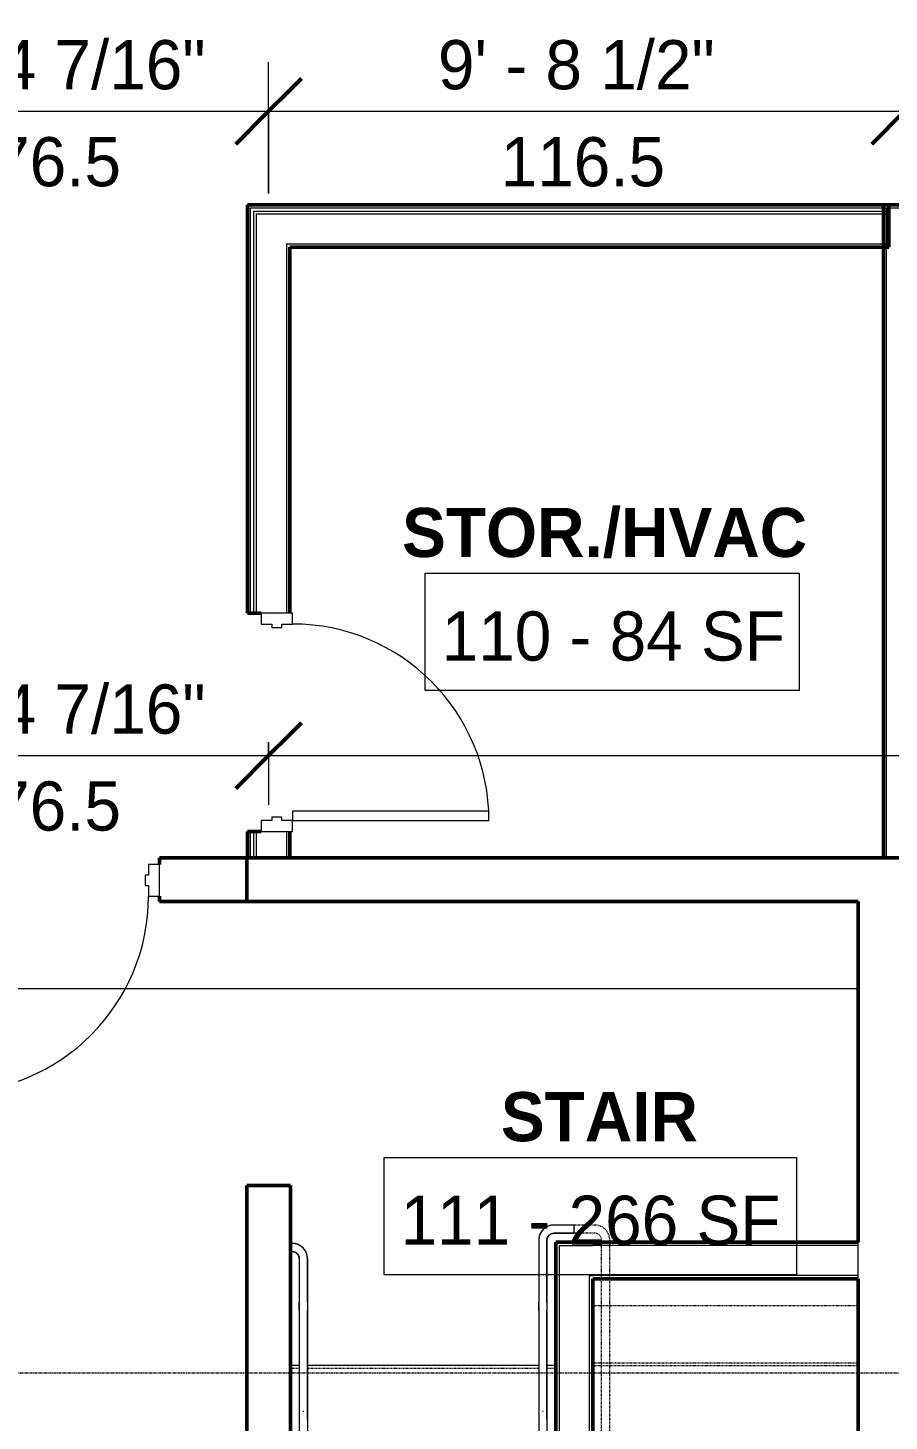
# Model space of a CAD drawing. Header units: inches. Extents: x -4266 to -1814, y 9706 to 12441.
# Drawn here: x -2680.4 to -2522.6, y 10158.4 to 10413.6 of the extents above; entities that cross this region are included whole.
import ezdxf

# ---------------------------------------------------------------- set-up
doc = ezdxf.new("R2010")
doc.units = ezdxf.units.IN
doc.header["$MEASUREMENT"] = 0
doc.linetypes.add('Grid Line 1_2_', pattern=[0.875, 0.5, -0.125, 0.125, -0.125])
doc.linetypes.add('Overhead 1_16_', pattern=[0.101562, 0.0625, -0.039062])
for name, color, linetype, lineweight in [('A-ANNO-DIMS', 211, 'Continuous', 9), ('A-ANNO-DIMS-96', 211, 'Continuous', 9), ('A-AREA-IDEN', 2, 'Continuous', 9), ('A-DOOR-1', 7, 'Continuous', 9), ('A-DOOR-8', 31, 'Continuous', 9), ('A-DOOR-9', 31, 'Continuous', 20), ('A-DOOR-FRAM', 31, 'Continuous', 20), ('A-DOOR-FRAM-1', 50, 'Continuous', 20), ('A-FLOR-2', 10, 'Continuous', 13), ('A-FLOR-HRAL-1', 7, 'Continuous', 9), ('A-FLOR-HRAL-3', 7, 'Overhead 1_16_', 9), ('A-WALL', 113, 'Continuous', 13), ('A-WALL-3', 250, 'Continuous', 50), ('A-WALL-4', 10, 'Continuous', 13), ('I-WALL-1', 250, 'Continuous', 50), ('I-WALL-3', 2, 'Continuous', 50), ('S-GRID-1', 1, 'Grid Line 1_2_', 9), ('S-STRS-1', 7, 'Continuous', 9), ('S-STRS-3', 7, 'Overhead 1_16_', 9), ('S-STRS-MBND-1', 7, 'Overhead 1_16_', 9)]:
    doc.layers.add(name, color=color, linetype=linetype, lineweight=lineweight)
doc.styles.add('Century Gothic', font='ufonts.com_century-gothic.ttf', dxfattribs={"height": 9})
doc.styles.add('Century Gothic_B', font='GOTHICB.TTF', dxfattribs={"height": 9})
doc.dimstyles.new('OD__1_16__Tol__', dxfattribs={"dimscale": 12, "dimtxt": 9.397514, "dimasz": 1, "dimexe": 0.75, "dimexo": 0.5, "dimgap": 0.125, "dimtad": 1, "dimdec": 4, "dimrnd": 0.0625, "dimzin": 3, "dimdsep": 46, "dimlunit": 4, "dimtxsty": 'Century Gothic', "dimblk1": 'OBLIQUE', "dimblk2": 'OBLIQUE', "dimsah": 1, "dimcen": 0.09, "dimdle": 0.75, "dimazin": 0, "dimtfac": 1, "dimtdec": 4, "dimtix": 1, "dimtmove": 0, "dimatfit": 3, "dimfxl": 1, "dimtvp": 1, "dimtfill": 1, "dimfrac": 2, "dimtolj": 1, "dimtzin": 0, "dimarcsym": 2})

# ---------------------------------------------------------------- blocks, each defined once
blk = doc.blocks.new('DIMBLOCK10-FLOOR PLAN - 1ST FLOOR')
at = {"layer": 'A-ANNO-DIMS-96', "lineweight": 50}
for p, q in [((-2712.79, 10280.31), (-2706.79, 10286.31)), ((-2636.32, 10280.31), (-2630.32, 10286.31)), ((-2712.79, 10280.31), (-2718.79, 10274.31)), ((-2636.32, 10280.31), (-2642.32, 10274.31))]:
    blk.add_line(p, q, dxfattribs=at)
at = {"layer": 'A-ANNO-DIMS-96'}
for p, q in [((-2712.79, 10282.79), (-2712.79, 10271.31)), ((-2712.79, 10280.31), (-2712.79, 10282.79)), ((-2636.32, 10282.79), (-2636.32, 10271.31)), ((-2636.32, 10280.31), (-2636.32, 10282.79)), ((-2712.79, 10280.31), (-2636.32, 10280.31))]:
    blk.add_line(p, q, dxfattribs=at)
at = {"layer": 'A-ANNO-DIMS-96', "color": 0, "insert": (-2686.79, 10275.58), "char_height": 9, "width": 29.356, "attachment_point": 1, "line_spacing_factor": 0.984502, "style": 'Century Gothic', "bg_fill": 3, "box_fill_scale": 1.25, "bg_fill_color": 256, "bg_fill_true_color": 13158600, "bg_fill_transparency": 0}
blk.add_mtext('76.5', dxfattribs=at)
at = {"layer": 'A-ANNO-DIMS-96', "color": 0, "insert": (-2705.28, 10293.34), "char_height": 9, "width": 73.7481, "attachment_point": 1, "line_spacing_factor": 0.984502, "style": 'Century Gothic', "bg_fill": 3, "box_fill_scale": 1.25, "bg_fill_color": 256, "bg_fill_true_color": 13158600, "bg_fill_transparency": 0}
blk.add_mtext('6\' - 4 7/16"', dxfattribs=at)
blk = doc.blocks.new('_Oblique')
at = {"color": 0, "linetype": 'ByBlock', "lineweight": -2}
blk.add_line((-0.5, -0.5), (0.5, 0.5), dxfattribs=at)
blk = doc.blocks.new('DIMBLOCK11-FLOOR PLAN - 1ST FLOOR')
at = {"layer": 'A-ANNO-DIMS-96', "lineweight": 50}
for p, q in [((-2636.32, 10280.31), (-2630.32, 10286.31)), ((-2099.32, 10280.31), (-2093.32, 10286.31)), ((-2636.32, 10280.31), (-2642.32, 10274.31)), ((-2099.32, 10280.31), (-2105.32, 10274.31))]:
    blk.add_line(p, q, dxfattribs=at)
at = {"layer": 'A-ANNO-DIMS-96'}
for p, q in [((-2636.32, 10282.79), (-2636.32, 10271.31)), ((-2636.32, 10280.31), (-2636.32, 10282.79)), ((-2099.32, 10282.79), (-2099.32, 10271.31)), ((-2099.32, 10280.31), (-2099.32, 10282.79)), ((-2636.32, 10280.31), (-2090.32, 10280.31))]:
    blk.add_line(p, q, dxfattribs=at)
at = {"layer": 'A-ANNO-DIMS-96', "color": 0, "char_height": 9, "attachment_point": 1, "line_spacing_factor": 0.984502, "style": 'Century Gothic', "bg_fill": 3, "box_fill_scale": 1.25, "bg_fill_color": 256, "bg_fill_true_color": 13158600, "bg_fill_transparency": 0}
for s, insert, width in [('44\' - 9"', (-2387.07, 10293.34), 46.1821), ('537.0', (-2383.56, 10275.58), 37.7691)]:
    blk.add_mtext(s, dxfattribs=dict(at, insert=insert, width=width))
blk = doc.blocks.new('DIMBLOCK55-FLOOR PLAN - 1ST FLOOR')
at = {"layer": 'A-ANNO-DIMS-96'}
for p, q in [((-2736.42, 10383.29), (-2736.42, 10407.31)), ((-2712.79, 10383.29), (-2712.79, 10407.31)), ((-2736.42, 10398.31), (-2712.79, 10398.31)), ((-2736.42, 10398.31), (-2736.42, 10383.29)), ((-2712.79, 10398.31), (-2712.79, 10383.29))]:
    blk.add_line(p, q, dxfattribs=at)
at = {"layer": 'A-ANNO-DIMS-96', "lineweight": 50}
for p, q in [((-2736.42, 10398.31), (-2730.42, 10404.31)), ((-2712.79, 10398.31), (-2706.79, 10404.31)), ((-2736.42, 10398.31), (-2742.42, 10392.31)), ((-2712.79, 10398.31), (-2718.79, 10392.31))]:
    blk.add_line(p, q, dxfattribs=at)
at = {"layer": 'A-ANNO-DIMS-96', "color": 0, "char_height": 9, "attachment_point": 1, "line_spacing_factor": 0.984502, "style": 'Century Gothic', "bg_fill": 3, "box_fill_scale": 1.25, "bg_fill_color": 256, "bg_fill_true_color": 13158600, "bg_fill_transparency": 0}
for s, insert, width in [('1\' - 11 5/8"', (-2755.33, 10411.35), 73.7481), ('23.6', (-2736.84, 10393.58), 29.356)]:
    blk.add_mtext(s, dxfattribs=dict(at, insert=insert, width=width))
blk = doc.blocks.new('DIMBLOCK56-FLOOR PLAN - 1ST FLOOR')
at = {"layer": 'A-ANNO-DIMS-96'}
for p, q in [((-2712.79, 10383.29), (-2712.79, 10407.31)), ((-2636.32, 10383.29), (-2636.32, 10407.31)), ((-2712.79, 10398.31), (-2636.32, 10398.31)), ((-2712.79, 10398.31), (-2712.79, 10383.29)), ((-2636.32, 10398.31), (-2636.32, 10383.29))]:
    blk.add_line(p, q, dxfattribs=at)
at = {"layer": 'A-ANNO-DIMS-96', "lineweight": 50}
for p, q in [((-2712.79, 10398.31), (-2706.79, 10404.31)), ((-2636.32, 10398.31), (-2630.32, 10404.31)), ((-2712.79, 10398.31), (-2718.79, 10392.31)), ((-2636.32, 10398.31), (-2642.32, 10392.31))]:
    blk.add_line(p, q, dxfattribs=at)
at = {"layer": 'A-ANNO-DIMS-96', "color": 0, "insert": (-2686.79, 10393.58), "char_height": 9, "width": 29.356, "attachment_point": 1, "line_spacing_factor": 0.984502, "style": 'Century Gothic', "bg_fill": 3, "box_fill_scale": 1.25, "bg_fill_color": 256, "bg_fill_true_color": 13158600, "bg_fill_transparency": 0}
blk.add_mtext('76.5', dxfattribs=at)
at = {"layer": 'A-ANNO-DIMS-96', "color": 0, "insert": (-2705.28, 10411.35), "char_height": 9, "width": 73.7481, "attachment_point": 1, "line_spacing_factor": 0.984502, "style": 'Century Gothic', "bg_fill": 3, "box_fill_scale": 1.25, "bg_fill_color": 256, "bg_fill_true_color": 13158600, "bg_fill_transparency": 0}
blk.add_mtext('6\' - 4 7/16"', dxfattribs=at)
blk = doc.blocks.new('DIMBLOCK57-FLOOR PLAN - 1ST FLOOR')
at = {"layer": 'A-ANNO-DIMS-96'}
for p, q in [((-2636.32, 10383.29), (-2636.32, 10407.31)), ((-2519.82, 10383.29), (-2519.82, 10407.31)), ((-2636.32, 10398.31), (-2510.82, 10398.31)), ((-2636.32, 10398.31), (-2636.32, 10383.29)), ((-2519.82, 10398.31), (-2519.82, 10383.29))]:
    blk.add_line(p, q, dxfattribs=at)
at = {"layer": 'A-ANNO-DIMS-96', "lineweight": 50}
for p, q in [((-2636.32, 10398.31), (-2630.32, 10404.31)), ((-2519.82, 10398.31), (-2513.82, 10404.31)), ((-2636.32, 10398.31), (-2642.32, 10392.31)), ((-2519.82, 10398.31), (-2525.82, 10392.31))]:
    blk.add_line(p, q, dxfattribs=at)
at = {"layer": 'A-ANNO-DIMS-96', "color": 0, "char_height": 9, "attachment_point": 1, "line_spacing_factor": 0.984502, "style": 'Century Gothic', "bg_fill": 3, "box_fill_scale": 1.25, "bg_fill_color": 256, "bg_fill_true_color": 13158600, "bg_fill_transparency": 0}
for s, insert, width in [('9\' - 8 1/2"', (-2605.3, 10411.35), 65.3351), ('116.5', (-2593.81, 10393.58), 37.7691)]:
    blk.add_mtext(s, dxfattribs=dict(at, insert=insert, width=width))

msp = doc.modelspace()

# ---------------------------------------------------------------- linework, layer by layer
at = {"layer": 'A-AREA-IDEN', "flags": 128}
msp.add_lwpolyline([(-2615.13816, 10206.71418), (-2539.63265, 10206.71418), (-2539.63265, 10185.21812), (-2615.13816, 10185.21812)], close=True, dxfattribs=at)
at = {"layer": 'A-DOOR-1'}
msp.add_arc((-2694.32374, 10254.5894), 36, 270, 0, dxfattribs=at)
at = {"layer": 'A-DOOR-FRAM'}
for p, q in [((-2631.94874, 10306.4144), (-2637.69874, 10306.4144)), ((-2637.69874, 10306.4144), (-2637.69874, 10304.4144)), ((-2637.69874, 10304.4144), (-2635.76124, 10304.4144)), ((-2635.76124, 10304.4144), (-2635.76124, 10303.7894)), ((-2633.88624, 10303.7894), (-2633.88624, 10304.4144)), ((-2633.88624, 10304.4144), (-2631.94874, 10304.4144)), ((-2631.94874, 10304.4144), (-2631.94874, 10306.4144)), ((-2635.76124, 10303.7894), (-2633.88624, 10303.7894))]:
    msp.add_line(p, q, dxfattribs=at)
at = {"layer": 'A-DOOR-FRAM-1'}
for p, q in [((-2658.32374, 10258.4019), (-2658.94874, 10258.4019)), ((-2658.94874, 10258.4019), (-2658.94874, 10256.5269)), ((-2656.32374, 10260.3394), (-2658.32374, 10260.3394)), ((-2658.32374, 10260.3394), (-2658.32374, 10258.4019)), ((-2656.32374, 10254.5894), (-2656.32374, 10260.3394)), ((-2658.94874, 10256.5269), (-2658.32374, 10256.5269)), ((-2658.32374, 10256.5269), (-2658.32374, 10254.5894)), ((-2658.32374, 10254.5894), (-2656.32374, 10254.5894))]:
    msp.add_line(p, q, dxfattribs=at)
at = {"layer": 'A-FLOR-2'}
msp.add_line((-2528.32374, 10237.5894), (-2692.57374, 10237.5894), dxfattribs=at)
at = {"layer": 'A-FLOR-HRAL-1'}
for p, q in [((-2580.32374, 10194.3394), (-2584.07374, 10194.3394)), ((-2580.32374, 10194.3394), (-2584.07374, 10194.3394)), ((-2580.32374, 10192.8394), (-2580.32374, 10194.3394)), ((-2584.07374, 10192.8394), (-2580.32374, 10192.8394)), ((-2580.32374, 10192.8394), (-2584.07374, 10192.8394)), ((-2580.32374, 10193.68136), (-2580.32374, 10193.49743)), ((-2631.94874, 10190.9644), (-2632.32374, 10190.9644)), ((-2632.32374, 10190.9644), (-2631.94874, 10190.9644)), ((-2632.32374, 10189.4644), (-2631.94874, 10189.4644)), ((-2632.32374, 10189.4644), (-2631.94874, 10189.4644)), ((-2586.82374, 10191.5894), (-2586.82374, 10180.15767)), ((-2586.82374, 10191.5894), (-2586.82374, 10180.15767)), ((-2585.32374, 10180.15767), (-2585.32374, 10191.5894)), ((-2585.32374, 10191.5894), (-2585.32374, 10180.15767)), ((-2630.69874, 10188.2144), (-2630.69874, 10180.15767)), ((-2630.69874, 10188.2144), (-2630.69874, 10180.15767)), ((-2629.19874, 10180.15767), (-2629.19874, 10188.2144)), ((-2629.19874, 10188.2144), (-2629.19874, 10180.15767)), ((-2630.69874, 10180.15767), (-2630.69874, 10179.10603)), ((-2630.69874, 10179.10603), (-2630.69874, 10092.01004)), ((-2629.19874, 10180.15767), (-2629.19874, 10179.10603)), ((-2629.19874, 10179.10603), (-2629.19874, 10092.7095)), ((-2586.82374, 10180.15767), (-2586.82374, 10179.10603)), ((-2586.82374, 10179.10603), (-2586.82374, 10112.46929)), ((-2585.32374, 10180.15767), (-2585.32374, 10179.10603)), ((-2585.32374, 10179.10603), (-2585.32374, 10113.16875)), ((-2630.69874, 10178.71166), (-2630.69874, 10158.75129)), ((-2629.19874, 10158.75129), (-2629.19874, 10178.71166)), ((-2586.82374, 10178.71166), (-2586.82374, 10158.75129)), ((-2585.32374, 10158.75129), (-2585.32374, 10178.71166)), ((-2629.87034, 10160.16982), (-2630.02713, 10160.16982)), ((-2585.99534, 10160.16982), (-2586.15213, 10160.16982))]:
    msp.add_line(p, q, dxfattribs=at)
at = {"layer": 'A-FLOR-HRAL-1', "flags": 128}
for points in [[(-2584.07374, 10194.3394), (-2584.18371, 10194.3372), (-2584.2935, 10194.3306), (-2584.40295, 10194.31962), (-2584.51186, 10194.30427), (-2584.62008, 10194.28458), (-2584.72742, 10194.26058), (-2584.83371, 10194.2323), (-2584.93879, 10194.19979), (-2585.04249, 10194.16311), (-2585.14464, 10194.12231), (-2585.24507, 10194.07746), (-2585.34363, 10194.02863), (-2585.44016, 10193.9759), (-2585.5345, 10193.91935), (-2585.6265, 10193.85907), (-2585.71602, 10193.79516), (-2585.80292, 10193.72772), (-2585.88704, 10193.65686), (-2585.96827, 10193.5827), (-2586.04647, 10193.50534), (-2586.12151, 10193.42492), (-2586.19327, 10193.34156), (-2586.26164, 10193.2554), (-2586.32651, 10193.16658), (-2586.38778, 10193.07523), (-2586.44535, 10192.9815), (-2586.49912, 10192.88555), (-2586.54901, 10192.78752), (-2586.59495, 10192.68758), (-2586.63684, 10192.58588), (-2586.67464, 10192.48259), (-2586.70828, 10192.37786), (-2586.7377, 10192.27188), (-2586.76286, 10192.1648), (-2586.78372, 10192.05681), (-2586.80025, 10191.94806), (-2586.81241, 10191.83874), (-2586.82019, 10191.72903), (-2586.82358, 10191.61909), (-2586.82374, 10191.5894)], [(-2585.32374, 10191.5894), (-2585.32274, 10191.63938), (-2585.31974, 10191.68929), (-2585.31475, 10191.73904), (-2585.30777, 10191.78854), (-2585.29882, 10191.83773), (-2585.28791, 10191.88652), (-2585.27506, 10191.93484), (-2585.26028, 10191.9826), (-2585.24361, 10192.02974), (-2585.22506, 10192.07617), (-2585.20468, 10192.12182), (-2585.18248, 10192.16662), (-2585.15851, 10192.2105), (-2585.13281, 10192.25338), (-2585.10541, 10192.2952), (-2585.07636, 10192.33589), (-2585.0457, 10192.37539), (-2585.01349, 10192.41363), (-2584.97978, 10192.45055), (-2584.94462, 10192.48609), (-2584.90807, 10192.5202), (-2584.87018, 10192.55282), (-2584.83101, 10192.5839), (-2584.79064, 10192.61339), (-2584.74911, 10192.64123), (-2584.70651, 10192.6674), (-2584.6629, 10192.69184), (-2584.61834, 10192.71452), (-2584.57291, 10192.7354), (-2584.52668, 10192.75444), (-2584.47973, 10192.77163), (-2584.43213, 10192.78692), (-2584.38396, 10192.80029), (-2584.33529, 10192.81173), (-2584.2862, 10192.82121), (-2584.23677, 10192.82872), (-2584.18708, 10192.83425), (-2584.1372, 10192.83778), (-2584.08723, 10192.83932), (-2584.07374, 10192.8394)], [(-2629.19874, 10188.2144), (-2629.20094, 10188.32437), (-2629.20753, 10188.43416), (-2629.21851, 10188.5436), (-2629.23386, 10188.65252), (-2629.25355, 10188.76074), (-2629.27756, 10188.86808), (-2629.30583, 10188.97437), (-2629.33834, 10189.07945), (-2629.37502, 10189.18315), (-2629.41582, 10189.2853), (-2629.46067, 10189.38573), (-2629.5095, 10189.48429), (-2629.56223, 10189.58082), (-2629.61879, 10189.67516), (-2629.67906, 10189.76716), (-2629.74297, 10189.85668), (-2629.81041, 10189.94358), (-2629.88127, 10190.0277), (-2629.95544, 10190.10893), (-2630.03279, 10190.18713), (-2630.11321, 10190.26216), (-2630.19657, 10190.33393), (-2630.28273, 10190.4023), (-2630.37156, 10190.46717), (-2630.46291, 10190.52844), (-2630.55663, 10190.58601), (-2630.65258, 10190.63978), (-2630.75061, 10190.68967), (-2630.85055, 10190.7356), (-2630.95225, 10190.7775), (-2631.05555, 10190.8153), (-2631.16027, 10190.84894), (-2631.26625, 10190.87836), (-2631.37333, 10190.90352), (-2631.48133, 10190.92438), (-2631.59007, 10190.94091), (-2631.69939, 10190.95307), (-2631.80911, 10190.96085), (-2631.91905, 10190.96424), (-2631.94874, 10190.9644)], [(-2631.94874, 10189.4644), (-2631.89875, 10189.4634), (-2631.84884, 10189.4604), (-2631.7991, 10189.45541), (-2631.74959, 10189.44843), (-2631.7004, 10189.43948), (-2631.65161, 10189.42857), (-2631.60329, 10189.41572), (-2631.55553, 10189.40094), (-2631.50839, 10189.38427), (-2631.46196, 10189.36572), (-2631.41631, 10189.34534), (-2631.37151, 10189.32314), (-2631.32764, 10189.29917), (-2631.28475, 10189.27346), (-2631.24293, 10189.24607), (-2631.20224, 10189.21702), (-2631.16275, 10189.18636), (-2631.12451, 10189.15415), (-2631.08758, 10189.12044), (-2631.05204, 10189.08528), (-2631.01793, 10189.04872), (-2630.98531, 10189.01084), (-2630.95423, 10188.97167), (-2630.92475, 10188.9313), (-2630.8969, 10188.88977), (-2630.87073, 10188.84717), (-2630.84629, 10188.80356), (-2630.82361, 10188.759), (-2630.80273, 10188.71357), (-2630.78369, 10188.66734), (-2630.76651, 10188.62039), (-2630.75122, 10188.57279), (-2630.73784, 10188.52462), (-2630.72641, 10188.47594), (-2630.71692, 10188.42686), (-2630.70941, 10188.37743), (-2630.70389, 10188.32774), (-2630.70035, 10188.27786), (-2630.69881, 10188.22789), (-2630.69874, 10188.2144)], [(-2630.69874, 10178.71166), (-2630.69874, 10178.80636), (-2630.69874, 10178.90322), (-2630.69874, 10179.00208), (-2630.69874, 10179.1028), (-2630.69874, 10179.2052), (-2630.69874, 10179.30912), (-2630.69874, 10179.41441), (-2630.69874, 10179.52088), (-2630.69874, 10179.62837), (-2630.69874, 10179.73671), (-2630.69874, 10179.84572), (-2630.69874, 10179.95523), (-2630.69874, 10180.06506), (-2630.69874, 10180.15767)], [(-2629.19874, 10180.15767), (-2629.19874, 10180.0477), (-2629.19874, 10179.9379), (-2629.19874, 10179.82846), (-2629.19874, 10179.71954), (-2629.19874, 10179.61133), (-2629.19874, 10179.50399), (-2629.19874, 10179.39769), (-2629.19874, 10179.29261), (-2629.19874, 10179.18892), (-2629.19874, 10179.08677), (-2629.19874, 10178.98634), (-2629.19874, 10178.88778), (-2629.19874, 10178.79125), (-2629.19874, 10178.71166)], [(-2586.82374, 10178.71166), (-2586.82374, 10178.80636), (-2586.82374, 10178.90322), (-2586.82374, 10179.00208), (-2586.82374, 10179.1028), (-2586.82374, 10179.2052), (-2586.82374, 10179.30912), (-2586.82374, 10179.41441), (-2586.82374, 10179.52088), (-2586.82374, 10179.62837), (-2586.82374, 10179.73671), (-2586.82374, 10179.84572), (-2586.82374, 10179.95523), (-2586.82374, 10180.06506), (-2586.82374, 10180.15767)], [(-2585.32374, 10180.15767), (-2585.32374, 10180.0477), (-2585.32374, 10179.9379), (-2585.32374, 10179.82846), (-2585.32374, 10179.71954), (-2585.32374, 10179.61133), (-2585.32374, 10179.50399), (-2585.32374, 10179.39769), (-2585.32374, 10179.29261), (-2585.32374, 10179.18892), (-2585.32374, 10179.08677), (-2585.32374, 10178.98634), (-2585.32374, 10178.88778), (-2585.32374, 10178.79125), (-2585.32374, 10178.71166)]]:
    msp.add_lwpolyline(points, dxfattribs=at)
at = {"layer": 'A-FLOR-HRAL-1'}
for centre, radius, start, end in [((-2584.07374, 10191.5894), 2.75, 90, 180), ((-2584.07374, 10191.5894), 1.25, 90, 180), ((-2631.94874, 10188.2144), 2.75, 360, 90), ((-2631.94874, 10188.2144), 1.25, 0, 90)]:
    msp.add_arc(centre, radius, start, end, dxfattribs=at)
at = {"layer": 'A-FLOR-HRAL-3'}
for p, q in [((-2580.32374, 10192.8394), (-2580.32374, 10194.3394)), ((-2576.57374, 10194.3394), (-2580.32374, 10194.3394)), ((-2576.57374, 10192.8394), (-2580.32374, 10192.8394)), ((-2575.32374, 10180.15767), (-2575.32374, 10191.5894)), ((-2573.82374, 10180.15767), (-2573.82374, 10191.5894)), ((-2575.32374, 10179.10603), (-2575.32374, 10180.15767)), ((-2575.32374, 10069.5894), (-2575.32374, 10179.10603)), ((-2573.82374, 10179.10603), (-2573.82374, 10180.15767)), ((-2573.82374, 10069.5894), (-2573.82374, 10179.10603))]:
    msp.add_line(p, q, dxfattribs=at)
for radius in [2.75, 1.25]:
    msp.add_arc((-2576.57374, 10191.5894), radius, 0, 90, dxfattribs=at)
at = {"layer": 'A-WALL'}
for p, q in [((-2639.69874, 10380.6644), (-2639.69874, 10306.4144)), ((-2639.69874, 10380.6644), (-2505.8267, 10380.6644)), ((-2523.19874, 10380.6644), (-2523.19874, 10261.5894)), ((-2639.07374, 10380.0394), (-2639.07374, 10306.4144)), ((-2639.07374, 10380.0394), (-2522.69874, 10380.0394)), ((-2638.57374, 10379.5394), (-2638.57374, 10306.4144)), ((-2638.57374, 10379.5394), (-2522.69874, 10379.5394)), ((-2633.07374, 10374.0394), (-2633.07374, 10306.4144)), ((-2633.07374, 10374.0394), (-2522.69874, 10374.0394)), ((-2639.69874, 10266.4144), (-2639.69874, 10261.5894)), ((-2639.07374, 10266.4144), (-2639.07374, 10261.5894)), ((-2638.57374, 10266.4144), (-2638.57374, 10261.5894)), ((-2633.07374, 10266.4144), (-2633.07374, 10261.5894))]:
    msp.add_line(p, q, dxfattribs=at)
at = {"layer": 'A-WALL-3'}
for p, q in [((-2640.32374, 10261.5894), (-2656.32374, 10261.5894)), ((-2656.32374, 10261.5894), (-2656.32374, 10260.3394)), ((-2520.32374, 10261.5894), (-2640.32374, 10261.5894)), ((-2640.32374, 10261.5894), (-2640.32374, 10253.5894)), ((-2640.32374, 10253.5894), (-2640.32374, 10261.5894)), ((-2656.32374, 10254.5894), (-2656.32374, 10253.5894)), ((-2656.32374, 10253.5894), (-2640.32374, 10253.5894)), ((-2640.32374, 10253.5894), (-2528.32374, 10253.5894)), ((-2528.32374, 10253.5894), (-2528.32374, 10191.2144)), ((-2632.32374, 10201.5894), (-2640.32374, 10201.5894)), ((-2640.32374, 10201.5894), (-2640.32374, 10021.5894)), ((-2632.32374, 10091.5894), (-2632.32374, 10201.5894)), ((-2528.32374, 10184.4644), (-2528.32374, 10021.5894))]:
    msp.add_line(p, q, dxfattribs=at)
at = {"layer": 'A-WALL-4'}
for p, q in [((-2583.07374, 10190.5894), (-2583.07374, 10070.2144)), ((-2583.07374, 10190.5894), (-2577.57374, 10190.5894)), ((-2577.57374, 10190.5894), (-2576.94874, 10190.5894)), ((-2528.32374, 10190.5894), (-2576.94874, 10190.5894)), ((-2528.32374, 10190.5894), (-2528.32374, 10191.2144)), ((-2528.32374, 10185.0894), (-2528.32374, 10190.5894)), ((-2577.57374, 10185.0894), (-2577.57374, 10070.2144)), ((-2577.57374, 10185.0894), (-2576.94874, 10185.0894)), ((-2528.32374, 10185.0894), (-2576.94874, 10185.0894)), ((-2528.32374, 10184.4644), (-2528.32374, 10185.0894))]:
    msp.add_line(p, q, dxfattribs=at)
at = {"layer": 'I-WALL-1'}
for p, q in [((-2583.07374, 10191.2144), (-2583.69874, 10191.2144)), ((-2583.69874, 10191.2144), (-2583.69874, 10069.5894)), ((-2576.94874, 10191.2144), (-2583.07374, 10191.2144)), ((-2528.32374, 10191.2144), (-2576.94874, 10191.2144)), ((-2576.94874, 10069.5894), (-2576.94874, 10184.4644)), ((-2576.94874, 10184.4644), (-2528.32374, 10184.4644))]:
    msp.add_line(p, q, dxfattribs=at)
at = {"layer": 'I-WALL-3'}
for p, q in [((-2640.19874, 10381.1644), (-2640.19874, 10306.4144)), ((-2505.61959, 10381.1644), (-2640.19874, 10381.1644)), ((-2523.69874, 10381.1644), (-2523.69874, 10261.5894)), ((-2522.69874, 10373.4144), (-2522.69874, 10381.1644)), ((-2632.44874, 10306.4144), (-2632.44874, 10373.4144)), ((-2632.44874, 10373.4144), (-2522.69874, 10373.4144)), ((-2640.19874, 10306.4144), (-2637.69874, 10306.4144)), ((-2637.69874, 10266.4144), (-2640.19874, 10266.4144)), ((-2640.19874, 10266.4144), (-2640.19874, 10261.5894)), ((-2632.44874, 10261.5894), (-2632.44874, 10266.4144)), ((-2640.19874, 10261.5894), (-2632.44874, 10261.5894)), ((-2523.69874, 10261.5894), (-2520.32374, 10261.5894))]:
    msp.add_line(p, q, dxfattribs=at)
at = {"layer": 'S-GRID-1'}
msp.add_line((-1814.20638, 10167.1894), (-4168.71446, 10167.1894), dxfattribs=at)
at = {"layer": 'S-STRS-1'}
for p, q in [((-2630.69874, 10168.5894), (-2632.32374, 10168.5894)), ((-2586.82374, 10168.5894), (-2629.19874, 10168.5894)), ((-2583.69874, 10168.5894), (-2585.32374, 10168.5894))]:
    msp.add_line(p, q, dxfattribs=at)
at = {"layer": 'S-STRS-3'}
for p, q in [((-2630.69874, 10168.0894), (-2632.32374, 10168.0894)), ((-2586.82374, 10168.0894), (-2629.19874, 10168.0894)), ((-2583.69874, 10168.0894), (-2585.32374, 10168.0894))]:
    msp.add_line(p, q, dxfattribs=at)
at = {"layer": 'S-STRS-MBND-1'}
for p, q in [((-2576.94874, 10179.5894), (-2528.32374, 10179.5894)), ((-2576.94874, 10080.5894), (-2576.94874, 10179.5894)), ((-2528.32374, 10080.5894), (-2528.32374, 10179.5894)), ((-2576.94874, 10169.0894), (-2528.32374, 10169.0894)), ((-2576.94874, 10168.5894), (-2528.32374, 10168.5894))]:
    msp.add_line(p, q, dxfattribs=at)

# ---------------------------------------------------------------- texts
at = {"layer": 'A-AREA-IDEN', "char_height": 9, "attachment_point": 1}
for s, insert, width, style in [('STOR./HVAC', (-2611.87517, 10325.67862), 93.021, 'Century Gothic_B'), ('110 - 84 SF', (-2604.61847, 10306.71047), 75.447, 'Century Gothic'), ('STAIR', (-2593.76965, 10218.68233), 39.39, 'Century Gothic_B'), ('111 - 266 SF', (-2612.13816, 10199.71418), 83.931, 'Century Gothic')]:
    msp.add_mtext(s, dxfattribs=dict(at, insert=insert, width=width, style=style))

# ---------------------------------------------------------------- dimensions: what is measured, and where the dimension line sits
at = {"layer": 'A-ANNO-DIMS'}
dim = msp.add_linear_dim(base=(-2712.78624, 10398.31024), p1=(-2736.42374, 10377.2894), p2=(-2712.78624, 10377.2894), dimstyle='OD__1_16__Tol__', override={"dimpost": '<>\\X', "dimfxl": 23.6375}, dxfattribs=at)
dim.commit()
dim.dimension.update_dxf_attribs({"geometry": 'DIMBLOCK55-FLOOR PLAN - 1ST FLOOR', "text_midpoint": (-2724.60499, 10398.31024)})

# ---------------------------------------------------------------- next in the draw order: dimensions: what is measured, and where the dimension line sits
for base, p1, p2, picture, middle in [((-2636.32374, 10398.31024), (-2712.78624, 10377.2894), (-2636.32374, 10377.2894), 'DIMBLOCK56-FLOOR PLAN - 1ST FLOOR', (-2674.55499, 10398.31024)), ((-2636.32374, 10280.30762), (-2712.78624, 10288.7929), (-2636.32374, 10288.7929), 'DIMBLOCK10-FLOOR PLAN - 1ST FLOOR', (-2674.55499, 10280.30762))]:
    dim = msp.add_linear_dim(base=base, p1=p1, p2=p2, dimstyle='OD__1_16__Tol__', override={"dimpost": '<>\\X', "dimfxl": 76.4625}, dxfattribs=at)
    dim.commit()
    dim.dimension.update_dxf_attribs({"geometry": picture, "text_midpoint": middle})

# ---------------------------------------------------------------- next in the draw order: dimensions: what is measured, and where the dimension line sits
for base, p1, p2, override, picture, middle in [((-2519.82374, 10398.31024), (-2636.32374, 10377.2894), (-2519.82374, 10377.2894), {"dimpost": '<>\\X', "dimfxl": 116.5}, 'DIMBLOCK57-FLOOR PLAN - 1ST FLOOR', (-2578.07374, 10398.31024)), ((-2099.32374, 10280.30762), (-2636.32374, 10288.7929), (-2099.32374, 10288.7929), {"dimpost": '<>\\X', "dimfxl": 537}, 'DIMBLOCK11-FLOOR PLAN - 1ST FLOOR', (-2367.82374, 10280.30762))]:
    dim = msp.add_linear_dim(base=base, p1=p1, p2=p2, dimstyle='OD__1_16__Tol__', override=override, dxfattribs=at)
    dim.commit()
    dim.dimension.update_dxf_attribs({"geometry": picture, "text_midpoint": middle})

# ---------------------------------------------------------------- next in the draw order: linework, layer by layer
at = {"layer": 'A-AREA-IDEN', "flags": 128}
msp.add_lwpolyline([(-2607.61847, 10313.71047), (-2539.10509, 10313.71047), (-2539.10509, 10292.21441), (-2607.61847, 10292.21441)], close=True, dxfattribs=at)
at = {"layer": 'A-DOOR-8'}
msp.add_arc((-2631.94874, 10268.4144), 36, 0, 90, dxfattribs=at)
at = {"layer": 'A-DOOR-9'}
for p, q in [((-2595.94874, 10270.1644), (-2631.94874, 10270.1644)), ((-2631.94874, 10270.1644), (-2631.94874, 10268.4144)), ((-2631.94874, 10268.4144), (-2595.94874, 10268.4144)), ((-2595.94874, 10268.4144), (-2595.94874, 10270.1644))]:
    msp.add_line(p, q, dxfattribs=at)
at = {"layer": 'A-DOOR-FRAM'}
for p, q in [((-2635.76124, 10268.4144), (-2637.69874, 10268.4144)), ((-2637.69874, 10268.4144), (-2637.69874, 10266.4144)), ((-2633.88624, 10269.0394), (-2635.76124, 10269.0394)), ((-2635.76124, 10269.0394), (-2635.76124, 10268.4144)), ((-2633.88624, 10268.4144), (-2633.88624, 10269.0394)), ((-2631.94874, 10268.4144), (-2633.88624, 10268.4144)), ((-2631.94874, 10266.4144), (-2631.94874, 10268.4144)), ((-2637.69874, 10266.4144), (-2631.94874, 10266.4144))]:
    msp.add_line(p, q, dxfattribs=at)

doc.saveas('drawing.dxf')
